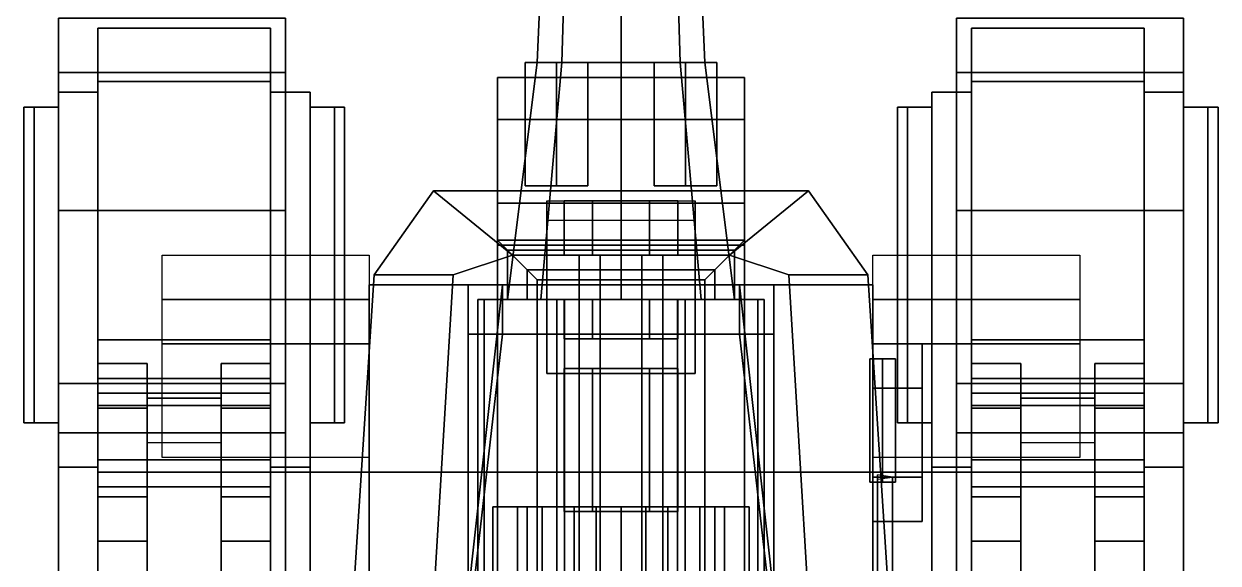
# Model space of a CAD drawing. Extents: x -1.21 to 1.21, y -5.49 to 3.46.
# Drawn here: x -1.21 to 1.21, y 0.386 to 1.479 of the extents above; entities that cross this region are included whole.
import ezdxf

# ---------------------------------------------------------------- set-up
doc = ezdxf.new("R2010")
doc.units = 0
doc.layers.get('0').update_dxf_attribs({"linetype": 'CONTINUOUS'})
for name, color, linetype in [('BARREL', 1, 'CONTINUOUS'), ('SLEEVE', 5, 'CONTINUOUS'), ('TRACKS', 5, 'CONTINUOUS'), ('WHEELS', 2, 'CONTINUOUS')]:
    doc.layers.add(name, color=color, linetype=linetype)

msp = doc.modelspace()

# ---------------------------------------------------------------- linework, layer by layer
for points in [[(0.25, 1.285, 1.4772), (0.25, 1.37, 1.33), (-0.25, 1.37, 1.33), (-0.25, 1.285, 1.4772)], [(0.25, 1.37, 1.33), (0.25, 1.285, 1.1828), (-0.25, 1.285, 1.1828), (-0.25, 1.37, 1.33)], [(-0.25, 1.115, 1.4772), (-0.25, 1.285, 1.4772), (-0.25, 1.37, 1.33), (-0.25, 1.03, 1.33)], [(-0.25, 1.03, 1.33), (-0.25, 1.37, 1.33), (-0.25, 1.285, 1.1828), (-0.25, 1.115, 1.1828)], [(0.25, 1.03, 1.33), (0.25, 1.37, 1.33), (0.25, 1.285, 1.4772), (0.25, 1.115, 1.4772)], [(0.25, 1.115, 1.1828), (0.25, 1.285, 1.1828), (0.25, 1.37, 1.33), (0.25, 1.03, 1.33)], [(-1.14, 1.34, 0.61), (-1.14, 0.58, 0.73), (-1.06, 0.58, 0.73), (-1.06, 1.34, 0.61)], [(-1.14, 1.34, 0.42), (-1.14, 0.58, 0.3), (-1.14, 0.58, 0.73), (-1.14, 1.34, 0.61)], [(-1.06, 1.34, 0.42), (-1.06, 0.58, 0.3), (-1.14, 0.58, 0.3), (-1.14, 1.34, 0.42)], [(-1.06, 1.34, 0.61), (-1.06, 1.34, 0.42), (-1.14, 1.34, 0.42), (-1.14, 1.34, 0.61)], [(-1.06, 0.58, 0.73), (-1.06, 0.58, 0.3), (-1.06, 1.34, 0.42), (-1.06, 1.34, 0.61)], [(-0.71, 1.34, 0.61), (-0.71, 0.58, 0.73), (-0.63, 0.58, 0.73), (-0.63, 1.34, 0.61)], [(-0.63, 1.34, 0.42), (-0.63, 0.58, 0.3), (-0.71, 0.58, 0.3), (-0.71, 1.34, 0.42)], [(-0.63, 1.34, 0.61), (-0.63, 1.34, 0.42), (-0.71, 1.34, 0.42), (-0.71, 1.34, 0.61)], [(-0.71, 1.34, 0.42), (-0.71, 0.58, 0.3), (-0.71, 0.58, 0.73), (-0.71, 1.34, 0.61)], [(-0.63, 0.58, 0.73), (-0.63, 0.58, 0.3), (-0.63, 1.34, 0.42), (-0.63, 1.34, 0.61)], [(0.63, 1.34, 0.61), (0.63, 0.58, 0.73), (0.71, 0.58, 0.73), (0.71, 1.34, 0.61)], [(0.63, 1.34, 0.42), (0.63, 0.58, 0.3), (0.63, 0.58, 0.73), (0.63, 1.34, 0.61)], [(0.71, 1.34, 0.42), (0.71, 0.58, 0.3), (0.63, 0.58, 0.3), (0.63, 1.34, 0.42)], [(0.71, 1.34, 0.61), (0.71, 1.34, 0.42), (0.63, 1.34, 0.42), (0.63, 1.34, 0.61)], [(0.71, 0.58, 0.73), (0.71, 0.58, 0.3), (0.71, 1.34, 0.42), (0.71, 1.34, 0.61)], [(1.06, 1.34, 0.61), (1.06, 0.58, 0.73), (1.14, 0.58, 0.73), (1.14, 1.34, 0.61)], [(1.14, 1.34, 0.61), (1.14, 1.34, 0.42), (1.06, 1.34, 0.42), (1.06, 1.34, 0.61)], [(1.06, 1.34, 0.42), (1.06, 0.58, 0.3), (1.06, 0.58, 0.73), (1.06, 1.34, 0.61)], [(1.14, 1.34, 0.42), (1.14, 0.58, 0.3), (1.06, 0.58, 0.3), (1.06, 1.34, 0.42)], [(1.14, 0.58, 0.73), (1.14, 0.58, 0.3), (1.14, 1.34, 0.42), (1.14, 1.34, 0.61)], [(-1.21, 1.31, 0.52), (-1.1895, 1.31, 0.4705), (-1.1895, 0.67, 0.4705), (-1.21, 0.67, 0.52)], [(-1.1895, 1.31, 0.5695), (-1.21, 1.31, 0.52), (-1.21, 0.67, 0.52), (-1.1895, 0.67, 0.5695)], [(-1.21, 1.31, 0.52), (-1.1895, 1.31, 0.5695), (-1.1895, 1.31, 0.4705), (-1.21, 1.31, 0.52)], [(-1.1895, 1.31, 0.4705), (-1.14, 1.31, 0.45), (-1.14, 0.67, 0.45), (-1.1895, 0.67, 0.4705)], [(-1.14, 1.31, 0.59), (-1.1895, 1.31, 0.5695), (-1.1895, 0.67, 0.5695), (-1.14, 0.67, 0.59)], [(-1.1895, 1.31, 0.5695), (-1.14, 1.31, 0.59), (-1.14, 1.31, 0.45), (-1.1895, 1.31, 0.4705)], [(-0.5805, 1.31, 0.5695), (-0.63, 1.31, 0.59), (-0.63, 0.67, 0.59), (-0.5805, 0.67, 0.5695)], [(-0.63, 1.31, 0.45), (-0.5805, 1.31, 0.4705), (-0.5805, 0.67, 0.4705), (-0.63, 0.67, 0.45)], [(-0.5805, 1.31, 0.4705), (-0.63, 1.31, 0.45), (-0.63, 1.31, 0.59), (-0.5805, 1.31, 0.5695)], [(-0.56, 1.31, 0.52), (-0.5805, 1.31, 0.5695), (-0.5805, 0.67, 0.5695), (-0.56, 0.67, 0.52)], [(-0.5805, 1.31, 0.4705), (-0.56, 1.31, 0.52), (-0.56, 0.67, 0.52), (-0.5805, 0.67, 0.4705)], [(-0.56, 1.31, 0.52), (-0.5805, 1.31, 0.4705), (-0.5805, 1.31, 0.5695), (-0.56, 1.31, 0.52)], [(0.56, 1.31, 0.52), (0.5805, 1.31, 0.4705), (0.5805, 0.67, 0.4705), (0.56, 0.67, 0.52)], [(0.5805, 1.31, 0.5695), (0.56, 1.31, 0.52), (0.56, 0.67, 0.52), (0.5805, 0.67, 0.5695)], [(0.56, 1.31, 0.52), (0.5805, 1.31, 0.5695), (0.5805, 1.31, 0.4705), (0.56, 1.31, 0.52)], [(0.5805, 1.31, 0.4705), (0.63, 1.31, 0.45), (0.63, 0.67, 0.45), (0.5805, 0.67, 0.4705)], [(0.63, 1.31, 0.59), (0.5805, 1.31, 0.5695), (0.5805, 0.67, 0.5695), (0.63, 0.67, 0.59)], [(0.5805, 1.31, 0.5695), (0.63, 1.31, 0.59), (0.63, 1.31, 0.45), (0.5805, 1.31, 0.4705)], [(1.1895, 1.31, 0.5695), (1.14, 1.31, 0.59), (1.14, 0.67, 0.59), (1.1895, 0.67, 0.5695)], [(1.14, 1.31, 0.45), (1.1895, 1.31, 0.4705), (1.1895, 0.67, 0.4705), (1.14, 0.67, 0.45)], [(1.1895, 1.31, 0.4705), (1.14, 1.31, 0.45), (1.14, 1.31, 0.59), (1.1895, 1.31, 0.5695)], [(1.21, 1.31, 0.52), (1.1895, 1.31, 0.5695), (1.1895, 0.67, 0.5695), (1.21, 0.67, 0.52)], [(1.1895, 1.31, 0.4705), (1.21, 1.31, 0.52), (1.21, 0.67, 0.52), (1.1895, 0.67, 0.4705)], [(1.21, 1.31, 0.52), (1.1895, 1.31, 0.4705), (1.1895, 1.31, 0.5695), (1.21, 1.31, 0.52)], [(0.25, 1.115, 1.4772), (0.25, 1.285, 1.4772), (-0.25, 1.285, 1.4772), (-0.25, 1.115, 1.4772)], [(0.25, 1.285, 1.1828), (0.25, 1.115, 1.1828), (-0.25, 1.115, 1.1828), (-0.25, 1.285, 1.1828)], [(-0.38, 1.14, 0.56), (-0.22, 1.01, 0.56), (-0.34, 0.97, 0.56), (-0.5, 0.97, 0.56)], [(-0.5, 0.97, 0.97), (-0.34, 0.97, 0.97), (-0.22, 1.01, 0.97), (-0.38, 1.14, 0.97)], [(-0.38, 1.14, 0.97), (-0.38, 1.14, 0.56), (-0.5, 0.97, 0.56), (-0.5, 0.97, 0.97)], [(0.38, 1.14, 0.56), (0.22, 1.01, 0.56), (-0.22, 1.01, 0.56), (-0.38, 1.14, 0.56)], [(-0.38, 1.14, 0.97), (-0.22, 1.01, 0.97), (0.22, 1.01, 0.97), (0.38, 1.14, 0.97)], [(0.38, 1.14, 0.97), (0.38, 1.14, 0.56), (-0.38, 1.14, 0.56), (-0.38, 1.14, 0.97)], [(0.38, 1.14, 0.56), (0.5, 0.97, 0.56), (0.34, 0.97, 0.56), (0.22, 1.01, 0.56)], [(0.22, 1.01, 0.97), (0.34, 0.97, 0.97), (0.5, 0.97, 0.97), (0.38, 1.14, 0.97)], [(0.5, 0.97, 0.97), (0.5, 0.97, 0.56), (0.38, 1.14, 0.56), (0.38, 1.14, 0.97)], [(0.25, 1.03, 1.33), (0.25, 1.115, 1.4772), (-0.25, 1.115, 1.4772), (-0.25, 1.03, 1.33)], [(0.25, 1.115, 1.1828), (0.25, 1.03, 1.33), (-0.25, 1.03, 1.33), (-0.25, 1.115, 1.1828)], [(-0.15, 1.12, 1.18), (-0.15, 0.95, 1.05), (-0.15, 0.77, 1.39), (-0.15, 1.08, 1.42)], [(0.15, 1.12, 1.18), (0.15, 0.95, 1.05), (-0.15, 0.95, 1.05), (-0.15, 1.12, 1.18)], [(0.15, 0.77, 1.39), (0.15, 0.95, 1.05), (0.15, 1.12, 1.18), (0.15, 1.08, 1.42)], [(-0.15, 1.08, 1.42), (-0.15, 0.77, 1.39), (0.15, 0.77, 1.39), (0.15, 1.08, 1.42)], [(-0.51, 1.01, 2.13), (-0.51, 0.92, 2.01), (-0.93, 0.92, 2.01), (-0.93, 1.01, 2.13)], [(-0.51, 1.01, 2.13), (-0.51, 0.92, 2.01), (-0.93, 0.92, 2.01), (-0.93, 1.01, 2.13)], [(-0.34, 0.97, 0.97), (-0.34, 0.97, 0.56), (-0.22, 1.01, 0.56), (-0.22, 1.01, 0.97)], [(-0.22, 1.01, 0.97), (-0.22, 1.01, 0.56), (0.22, 1.01, 0.56), (0.22, 1.01, 0.97)], [(0.22, 1.01, 0.56), (0.34, 0.97, 0.56), (0.34, 0.97, 0.97), (0.22, 1.01, 0.97)], [(0.93, 1.01, 2.14), (0.93, 0.92, 2.02), (0.51, 0.92, 2.02), (0.51, 1.01, 2.14)], [(0.93, 1.01, 2.14), (0.93, 0.92, 2.02), (0.51, 0.92, 2.02), (0.51, 1.01, 2.14)], [(-0.34, 0.97, 0.56), (-0.46, -1.03, 0.56), (-0.63, -1.03, 0.56), (-0.5, 0.97, 0.56)], [(-0.5, 0.97, 0.56), (-0.63, -1.03, 0.56), (-0.63, -1.03, 0.97), (-0.5, 0.97, 0.97)], [(-0.5, 0.97, 0.97), (-0.63, -1.03, 0.97), (-0.46, -1.03, 0.97), (-0.34, 0.97, 0.97)], [(-0.46, -1.03, 0.97), (-0.46, -1.03, 0.56), (-0.34, 0.97, 0.56), (-0.34, 0.97, 0.97)], [(0.5, 0.97, 0.56), (0.63, -1.03, 0.56), (0.46, -1.03, 0.56), (0.34, 0.97, 0.56)], [(0.34, 0.97, 0.97), (0.46, -1.03, 0.97), (0.63, -1.03, 0.97), (0.5, 0.97, 0.97)], [(0.34, 0.97, 0.56), (0.46, -1.03, 0.56), (0.46, -1.03, 0.97), (0.34, 0.97, 0.97)], [(0.63, -1.03, 0.97), (0.63, -1.03, 0.56), (0.5, 0.97, 0.56), (0.5, 0.97, 0.97)], [(-0.51, 0.95, 1.34), (-0.51, -0.18, 2.01), (-0.31, -0.18, 2.01), (-0.31, 0.95, 1.34)], [(-0.31, 0.95, 1.34), (-0.31, 0.95, 1.34), (-0.51, 0.95, 1.34)], [(-0.51, 0.95, 1.34), (-0.51, -0.58, 1.44), (-0.51, -0.18, 2.01), (-0.51, 0.95, 1.34)], [(-0.31, 0.95, 1.34), (-0.31, 0.95, 1.05), (-0.51, 0.95, 1.05), (-0.51, 0.95, 1.34)], [(-0.51, 0.95, 1.05), (-0.51, -0.58, 1.05), (-0.51, -0.58, 1.44), (-0.51, 0.95, 1.34)], [(-0.31, 0.95, 0.97), (-0.31, -1.03, 0.97), (-0.51, -1.03, 0.97), (-0.51, 0.95, 0.97)], [(-0.31, 0.95, 1.05), (-0.31, 0.95, 0.97), (-0.51, 0.95, 0.97), (-0.51, 0.95, 1.05)], [(-0.51, 0.95, 1.05), (-0.51, -0.87, 1.05), (-0.31, -0.87, 1.05), (-0.31, 0.95, 1.05)], [(-0.51, 0.95, 0.97), (-0.51, -1.03, 0.97), (-0.51, -0.87, 1.05), (-0.51, 0.95, 1.05)], [(-0.31, -0.18, 2.01), (-0.31, -0.58, 1.44), (-0.31, 0.95, 1.34)], [(-0.31, -0.58, 1.44), (-0.31, -0.58, 1.05), (-0.31, 0.95, 1.05), (-0.31, 0.95, 1.34)], [(-0.31, -0.87, 1.05), (-0.31, -1.03, 0.97), (-0.31, 0.95, 0.97), (-0.31, 0.95, 1.05)], [(0.31, 0.95, 1.34), (0.31, 0.95, 0.97), (-0.31, 0.95, 0.97), (-0.31, 0.95, 1.34)], [(0.31, 0.95, 0.97), (0.31, 0.85, 0.97), (-0.31, 0.85, 0.97), (-0.31, 0.95, 0.97)], [(-0.24, 0.95, 1.34), (-0.24, 0.95, 1.34), (-0.31, 0.95, 1.34), (-0.31, 0.32, 1.71)], [(-0.31, 0.32, 1.71), (-0.31, 0.24, 1.71), (-0.24, 0.85, 1.34), (-0.24, 0.95, 1.34)], [(-0.24, 0.95, 1.34), (-0.24, 0.85, 1.34), (0.24, 0.85, 1.34), (0.24, 0.95, 1.34)], [(-0.15, 0.77, 1.39), (-0.15, 0.95, 1.05), (0.15, 0.95, 1.05), (0.15, 0.77, 1.39)], [(0.31, 0.32, 1.71), (0.31, 0.95, 1.34), (0.24, 0.95, 1.34)], [(0.24, 0.95, 1.34), (0.24, 0.85, 1.34), (0.24, 0.85, 1.34), (0.24, 0.95, 1.34)], [(0.24, 0.95, 1.34), (0.24, 0.85, 1.34), (0.31, 0.24, 1.71), (0.31, 0.32, 1.71)], [(0.31, 0.95, 1.34), (0.31, -0.18, 2.01), (0.51, -0.18, 2.01), (0.51, 0.95, 1.34)], [(0.51, 0.95, 0.97), (0.51, -1.03, 0.97), (0.31, -1.03, 0.97), (0.31, 0.95, 0.97)], [(0.51, 0.95, 1.34), (0.51, 0.95, 1.05), (0.31, 0.95, 1.05), (0.31, 0.95, 1.34)], [(0.31, 0.95, 1.05), (0.31, -0.58, 1.05), (0.31, -0.58, 1.44), (0.31, 0.95, 1.34)], [(0.51, 0.95, 1.34), (0.51, 0.95, 1.34), (0.31, 0.95, 1.34)], [(0.31, 0.95, 1.34), (0.31, -0.58, 1.44), (0.31, -0.18, 2.01), (0.31, 0.95, 1.34)], [(0.51, 0.95, 1.05), (0.51, 0.95, 0.97), (0.31, 0.95, 0.97), (0.31, 0.95, 1.05)], [(0.31, 0.95, 0.97), (0.31, -1.03, 0.97), (0.31, -0.87, 1.05), (0.31, 0.95, 1.05)], [(0.51, -0.58, 1.44), (0.51, -0.58, 1.05), (0.51, 0.95, 1.05), (0.51, 0.95, 1.34)], [(0.51, -0.18, 2.01), (0.51, -0.58, 1.44), (0.51, 0.95, 1.34)], [(0.51, -0.87, 1.05), (0.51, -1.03, 0.97), (0.51, 0.95, 0.97), (0.51, 0.95, 1.05)], [(-0.51, 0.92, 2.01), (-0.51, 0.92, 1.59), (-0.93, 0.92, 1.59), (-0.93, 0.92, 2.01)], [(-0.51, 0.92, 2.01), (-0.51, 0.92, 1.59), (-0.93, 0.92, 1.59), (-0.93, 0.92, 2.01)], [(-0.51, 0.92, 1.59), (-0.51, 0.83, 1.5), (-0.93, 0.83, 1.5), (-0.93, 0.92, 1.59)], [(-0.51, 0.92, 1.59), (-0.51, 0.83, 1.5), (-0.93, 0.83, 1.5), (-0.93, 0.92, 1.59)], [(0.93, 0.92, 2.02), (0.93, 0.92, 1.6), (0.51, 0.92, 1.6), (0.51, 0.92, 2.02)], [(0.93, 0.92, 2.02), (0.93, 0.92, 1.6), (0.51, 0.92, 1.6), (0.51, 0.92, 2.02)], [(0.93, 0.92, 1.6), (0.93, 0.83, 1.51), (0.51, 0.83, 1.51), (0.51, 0.92, 1.6)], [(0.93, 0.92, 1.6), (0.93, 0.83, 1.51), (0.51, 0.83, 1.51), (0.51, 0.92, 1.6)], [(-0.31, 0.85, 1.34), (-0.31, 0.85, 0.97), (0.31, 0.85, 0.97), (0.31, 0.85, 1.34)], [(-0.31, 0.24, 1.71), (-0.31, 0.85, 1.34), (-0.24, 0.85, 1.34)], [(0.24, 0.85, 1.34), (0.24, 0.85, 1.34), (0.31, 0.85, 1.34), (0.31, 0.24, 1.71)], [(-0.51, 0.83, 1.5), (-0.51, 0.6, 1.5), (-0.93, 0.6, 1.5), (-0.93, 0.83, 1.5)], [(-0.51, 0.83, 1.5), (-0.51, 0.6, 1.5), (-0.93, 0.6, 1.5), (-0.93, 0.83, 1.5)], [(0.61, 0.74, 1.4359), (0.61, 0.83, 1.28), (0.51, 0.83, 1.28), (0.51, 0.74, 1.4359)], [(0.61, 0.83, 1.28), (0.61, 0.74, 1.1241), (0.51, 0.74, 1.1241), (0.51, 0.83, 1.28)], [(0.93, 0.83, 1.51), (0.93, 0.6, 1.51), (0.51, 0.6, 1.51), (0.51, 0.83, 1.51)], [(0.93, 0.83, 1.51), (0.93, 0.6, 1.51), (0.51, 0.6, 1.51), (0.51, 0.83, 1.51)], [(0.61, 0.47, 1.28), (0.61, 0.83, 1.28), (0.61, 0.74, 1.4359), (0.61, 0.56, 1.4359)], [(0.61, 0.56, 1.1241), (0.61, 0.74, 1.1241), (0.61, 0.83, 1.28), (0.61, 0.47, 1.28)], [(0.53, 0.8, 1.51), (0.504, 0.8, 1.495), (0.504, 0.55, 1.495), (0.53, 0.55, 1.51)], [(0.504, 0.8, 1.495), (0.504, 0.8, 1.465), (0.504, 0.55, 1.465), (0.504, 0.55, 1.495)], [(0.504, 0.8, 1.465), (0.53, 0.8, 1.45), (0.53, 0.55, 1.45), (0.504, 0.55, 1.465)], [(0.504, 0.8, 1.495), (0.556, 0.8, 1.465), (0.53, 0.8, 1.45), (0.504, 0.8, 1.465)], [(0.53, 0.8, 1.51), (0.556, 0.8, 1.495), (0.556, 0.8, 1.465), (0.504, 0.8, 1.495)], [(0.556, 0.8, 1.495), (0.53, 0.8, 1.51), (0.53, 0.55, 1.51), (0.556, 0.55, 1.495)], [(0.53, 0.8, 1.45), (0.556, 0.8, 1.465), (0.556, 0.55, 1.465), (0.53, 0.55, 1.45)], [(0.556, 0.8, 1.465), (0.556, 0.8, 1.495), (0.556, 0.55, 1.495), (0.556, 0.55, 1.465)], [(0.61, 0.56, 1.4359), (0.61, 0.74, 1.4359), (0.51, 0.74, 1.4359), (0.51, 0.56, 1.4359)], [(0.61, 0.74, 1.1241), (0.61, 0.56, 1.1241), (0.51, 0.56, 1.1241), (0.51, 0.74, 1.1241)], [(-0.81, 0.72, 0.15), (-0.81, 0.09, 0.15), (-0.96, 0.09, 0.15), (-0.96, 0.72, 0.15)], [(-0.81, 0.63, 0.32), (-0.81, 0.72, 0.15), (-0.96, 0.72, 0.15), (-0.96, 0.63, 0.32)], [(-0.96, 0.72, 0.15), (-0.96, 0.09, 0.15), (-0.96, 0.09, 0.32), (-0.96, 0.63, 0.32)], [(-0.81, 0.09, 0.32), (-0.81, 0.09, 0.15), (-0.81, 0.72, 0.15), (-0.81, 0.63, 0.32)], [(0.96, 0.63, 0.32), (0.96, 0.72, 0.15), (0.81, 0.72, 0.15), (0.81, 0.63, 0.32)], [(0.81, 0.72, 0.15), (0.81, 0.09, 0.15), (0.81, 0.09, 0.32), (0.81, 0.63, 0.32)], [(0.96, 0.72, 0.15), (0.96, 0.09, 0.15), (0.81, 0.09, 0.15), (0.81, 0.72, 0.15)], [(0.96, 0.09, 0.32), (0.96, 0.09, 0.15), (0.96, 0.72, 0.15), (0.96, 0.63, 0.32)], [(-1.21, 0.67, 0.52), (-1.1895, 0.67, 0.4705), (-1.1895, 0.67, 0.5695), (-1.21, 0.67, 0.52)], [(-1.1895, 0.67, 0.4705), (-1.14, 0.67, 0.45), (-1.14, 0.67, 0.59), (-1.1895, 0.67, 0.5695)], [(-0.5805, 0.67, 0.5695), (-0.63, 0.67, 0.59), (-0.63, 0.67, 0.45), (-0.5805, 0.67, 0.4705)], [(-0.56, 0.67, 0.52), (-0.5805, 0.67, 0.5695), (-0.5805, 0.67, 0.4705), (-0.56, 0.67, 0.52)], [(0.56, 0.67, 0.52), (0.5805, 0.67, 0.4705), (0.5805, 0.67, 0.5695), (0.56, 0.67, 0.52)], [(0.5805, 0.67, 0.4705), (0.63, 0.67, 0.45), (0.63, 0.67, 0.59), (0.5805, 0.67, 0.5695)], [(1.1895, 0.67, 0.5695), (1.14, 0.67, 0.59), (1.14, 0.67, 0.45), (1.1895, 0.67, 0.4705)], [(1.21, 0.67, 0.52), (1.1895, 0.67, 0.5695), (1.1895, 0.67, 0.4705), (1.21, 0.67, 0.52)], [(-1.14, 0.58, 0.3), (-1.14, -0.62, 0.3), (-1.14, -0.62, 0.73), (-1.14, 0.58, 0.73)], [(-1.06, 0.58, 0.3), (-1.06, -0.62, 0.3), (-1.14, -0.62, 0.3), (-1.14, 0.58, 0.3)], [(-1.14, 0.58, 0.73), (-1.14, -0.62, 0.73), (-1.06, -0.62, 0.73), (-1.06, 0.58, 0.73)], [(-1.06, -0.62, 0.73), (-1.06, -0.62, 0.3), (-1.06, 0.58, 0.3), (-1.06, 0.58, 0.73)], [(-1.06, 0.57, 0.71), (-1.06, -0.67, 0.71), (1.06, -0.67, 0.71), (1.06, 0.57, 0.71)], [(1.06, 0.57, 0.71), (1.06, 0.57, 0.32), (-1.06, 0.57, 0.32), (-1.06, 0.57, 0.71)], [(1.06, 0.57, 0.32), (1.06, -0.67, 0.32), (-1.06, -0.67, 0.32), (-1.06, 0.57, 0.32)], [(-0.63, 0.58, 0.3), (-0.63, -0.62, 0.3), (-0.71, -0.62, 0.3), (-0.71, 0.58, 0.3)], [(-0.71, 0.58, 0.73), (-0.71, -0.62, 0.73), (-0.63, -0.62, 0.73), (-0.63, 0.58, 0.73)], [(-0.71, 0.58, 0.3), (-0.71, -0.62, 0.3), (-0.71, -0.62, 0.73), (-0.71, 0.58, 0.73)], [(-0.63, -0.62, 0.73), (-0.63, -0.62, 0.3), (-0.63, 0.58, 0.3), (-0.63, 0.58, 0.73)], [(0.61, 0.47, 1.28), (0.61, 0.56, 1.4359), (0.51, 0.56, 1.4359), (0.51, 0.47, 1.28)], [(0.61, 0.56, 1.1241), (0.61, 0.47, 1.28), (0.51, 0.47, 1.28), (0.51, 0.56, 1.1241)], [(0.55, 0.56, 1.48), (0.52, 0.5645, 1.4967), (0.52, -0.6139, 1.8125), (0.55, -0.6184, 1.7958)], [(0.52, 0.5645, 1.4967), (0.52, 0.5555, 1.4633), (0.52, -0.6229, 1.779), (0.52, -0.6139, 1.8125)], [(0.52, 0.5555, 1.4633), (0.55, 0.56, 1.48), (0.55, -0.6184, 1.7958), (0.52, -0.6229, 1.779)], [(0.63, 0.58, 0.3), (0.63, -0.62, 0.3), (0.63, -0.62, 0.73), (0.63, 0.58, 0.73)], [(0.71, 0.58, 0.3), (0.71, -0.62, 0.3), (0.63, -0.62, 0.3), (0.63, 0.58, 0.3)], [(0.63, 0.58, 0.73), (0.63, -0.62, 0.73), (0.71, -0.62, 0.73), (0.71, 0.58, 0.73)], [(0.71, -0.62, 0.73), (0.71, -0.62, 0.3), (0.71, 0.58, 0.3), (0.71, 0.58, 0.73)], [(1.06, 0.58, 0.3), (1.06, -0.62, 0.3), (1.06, -0.62, 0.73), (1.06, 0.58, 0.73)], [(1.14, 0.58, 0.3), (1.14, -0.62, 0.3), (1.06, -0.62, 0.3), (1.06, 0.58, 0.3)], [(1.06, 0.58, 0.73), (1.06, -0.62, 0.73), (1.14, -0.62, 0.73), (1.14, 0.58, 0.73)], [(1.14, -0.62, 0.73), (1.14, -0.62, 0.3), (1.14, 0.58, 0.3), (1.14, 0.58, 0.73)], [(0.556, 0.55, 1.495), (0.53, 0.55, 1.51), (0.504, 0.55, 1.495), (0.556, 0.55, 1.465)], [(0.556, 0.55, 1.465), (0.504, 0.55, 1.495), (0.504, 0.55, 1.465), (0.53, 0.55, 1.45)]]:
    msp.add_3dface(points)
at = {"layer": 'BARREL'}
for points in [[(-0.1202, 1.4, 1.7498), (-0.17, 1.4, 1.87), (-0.155, 1.74, 1.87), (-0.1096, 1.74, 1.7604)], [(-0.17, 1.4, 1.87), (-0.1202, 1.4, 1.9902), (-0.1096, 1.74, 1.9796), (-0.155, 1.74, 1.87)], [(0, 1.4, 1.7), (-0.1202, 1.4, 1.7498), (-0.1096, 1.74, 1.7604), (0, 1.74, 1.715)], [(-0.1202, 1.4, 1.9902), (0, 1.4, 2.04), (0, 1.74, 2.025), (-0.1096, 1.74, 1.9796)], [(0.1202, 1.4, 1.7498), (0, 1.4, 1.7), (0, 1.74, 1.715), (0.1096, 1.74, 1.7604)], [(0, 1.4, 2.04), (0.1202, 1.4, 1.9902), (0.1096, 1.74, 1.9796), (0, 1.74, 2.025)], [(0.17, 1.4, 1.87), (0.1202, 1.4, 1.7498), (0.1096, 1.74, 1.7604), (0.155, 1.74, 1.87)], [(0.1202, 1.4, 1.9902), (0.17, 1.4, 1.87), (0.155, 1.74, 1.87), (0.1096, 1.74, 1.9796)], [(-0.1202, 1.4, 1.9902), (-0.17, 1.4, 1.87), (-0.23, 0.92, 1.87), (-0.1626, 0.92, 2.0326)], [(-0.17, 1.4, 1.87), (-0.1202, 1.4, 1.7498), (-0.1626, 0.92, 1.7074), (-0.23, 0.92, 1.87)], [(-0.1945, 1.4, 2.0008), (-0.1945, 1.15, 2.0008), (-0.1308, 1.15, 2.0645), (-0.1308, 1.4, 2.0645)], [(-0.1308, 1.4, 2.0645), (-0.0672, 1.4, 2.0008), (-0.1308, 1.4, 1.9372), (-0.1945, 1.4, 2.0008)], [(-0.1308, 1.4, 1.9372), (-0.1308, 1.15, 1.9372), (-0.1945, 1.15, 2.0008), (-0.1945, 1.4, 2.0008)], [(-0.0672, 1.4, 1.7392), (-0.1308, 1.4, 1.6755), (-0.1945, 1.4, 1.7392), (-0.1308, 1.4, 1.8028)], [(-0.1945, 1.4, 1.7392), (-0.1945, 1.15, 1.7392), (-0.1308, 1.15, 1.8028), (-0.1308, 1.4, 1.8028)], [(-0.1308, 1.4, 1.6755), (-0.1308, 1.15, 1.6755), (-0.1945, 1.15, 1.7392), (-0.1945, 1.4, 1.7392)], [(0, 1.4, 2.04), (-0.1202, 1.4, 1.9902), (-0.1626, 0.92, 2.0326), (0, 0.92, 2.1)], [(-0.1202, 1.4, 1.7498), (0, 1.4, 1.7), (0, 0.92, 1.64), (-0.1626, 0.92, 1.7074)], [(-0.1308, 1.15, 2.0645), (-0.0672, 1.15, 2.0008), (-0.0672, 1.4, 2.0008), (-0.1308, 1.4, 2.0645)], [(-0.0672, 1.15, 1.7392), (-0.1308, 1.15, 1.6755), (-0.1308, 1.4, 1.6755), (-0.0672, 1.4, 1.7392)], [(0.1202, 1.4, 1.9902), (0, 1.4, 2.04), (0, 0.92, 2.1), (0.1626, 0.92, 2.0326)], [(0, 1.4, 1.7), (0.1202, 1.4, 1.7498), (0.1626, 0.92, 1.7074), (0, 0.92, 1.64)], [(0.1308, 1.4, 1.8028), (0.1945, 1.4, 1.7392), (0.1308, 1.4, 1.6755), (0.0672, 1.4, 1.7392)], [(0.1308, 1.4, 1.6755), (0.1308, 1.15, 1.6755), (0.0672, 1.15, 1.7392), (0.0672, 1.4, 1.7392)], [(0.1945, 1.4, 2.0008), (0.1308, 1.4, 1.9372), (0.0672, 1.4, 2.0008), (0.1308, 1.4, 2.0645)], [(0.0672, 1.4, 2.0008), (0.0672, 1.15, 2.0008), (0.1308, 1.15, 2.0645), (0.1308, 1.4, 2.0645)], [(0.17, 1.4, 1.87), (0.1202, 1.4, 1.9902), (0.1626, 0.92, 2.0326), (0.23, 0.92, 1.87)], [(0.1202, 1.4, 1.7498), (0.17, 1.4, 1.87), (0.23, 0.92, 1.87), (0.1626, 0.92, 1.7074)], [(0.1308, 1.15, 1.8028), (0.1945, 1.15, 1.7392), (0.1945, 1.4, 1.7392), (0.1308, 1.4, 1.8028)], [(0.1945, 1.4, 1.7392), (0.1945, 1.15, 1.7392), (0.1308, 1.15, 1.6755), (0.1308, 1.4, 1.6755)], [(0.1308, 1.4, 2.0645), (0.1308, 1.15, 2.0645), (0.1945, 1.15, 2.0008), (0.1945, 1.4, 2.0008)], [(0.1945, 1.15, 2.0008), (0.1308, 1.15, 1.9372), (0.1308, 1.4, 1.9372), (0.1945, 1.4, 2.0008)], [(-0.1945, 1.15, 2.0008), (-0.1308, 1.15, 1.9372), (-0.0672, 1.15, 2.0008), (-0.1308, 1.15, 2.0645)], [(-0.1308, 1.15, 1.8028), (-0.1945, 1.15, 1.7392), (-0.1308, 1.15, 1.6755), (-0.0672, 1.15, 1.7392)], [(0.0672, 1.15, 1.7392), (0.1308, 1.15, 1.6755), (0.1945, 1.15, 1.7392), (0.1308, 1.15, 1.8028)], [(0.1308, 1.15, 2.0645), (0.0672, 1.15, 2.0008), (0.1308, 1.15, 1.9372), (0.1945, 1.15, 2.0008)], [(-0.21, 0.5, 1.57), (-0.26, 0.5, 1.52), (-0.26, -1.04, 1.52), (-0.21, -1.04, 1.57)], [(-0.26, 0.5, 1.52), (-0.21, 0.5, 1.47), (-0.21, -1.04, 1.47), (-0.26, -1.04, 1.52)], [(-0.16, 0.5, 1.52), (-0.21, 0.5, 1.57), (-0.21, -1.04, 1.57), (-0.16, -1.04, 1.52)], [(-0.21, 0.5, 1.47), (-0.16, 0.5, 1.52), (-0.16, -1.04, 1.52), (-0.21, -1.04, 1.47)], [(-0.095, 0.5, 2.0345), (-0.19, 0.5, 1.87), (-0.19, -1.04, 1.87), (-0.095, -1.04, 2.0345)], [(-0.19, 0.5, 1.87), (-0.095, 0.5, 1.7055), (-0.095, -1.04, 1.7055), (-0.19, -1.04, 1.87)], [(0.095, 0.5, 2.0345), (-0.095, 0.5, 2.0345), (-0.095, -1.04, 2.0345), (0.095, -1.04, 2.0345)], [(-0.095, 0.5, 1.7055), (0.095, 0.5, 1.7055), (0.095, -1.04, 1.7055), (-0.095, -1.04, 1.7055)], [(0, 0.5, 2.29), (-0.05, 0.5, 2.24), (-0.05, -1.04, 2.24), (0, -1.04, 2.29)], [(-0.05, 0.5, 2.24), (0, 0.5, 2.19), (0, -1.04, 2.19), (-0.05, -1.04, 2.24)], [(0.05, 0.5, 2.24), (0, 0.5, 2.29), (0, -1.04, 2.29), (0.05, -1.04, 2.24)], [(0, 0.5, 2.19), (0.05, 0.5, 2.24), (0.05, -1.04, 2.24), (0, -1.04, 2.19)], [(0.19, 0.5, 1.87), (0.095, 0.5, 2.0345), (0.095, -1.04, 2.0345), (0.19, -1.04, 1.87)], [(0.095, 0.5, 1.7055), (0.19, 0.5, 1.87), (0.19, -1.04, 1.87), (0.095, -1.04, 1.7055)], [(0.21, 0.5, 1.57), (0.16, 0.5, 1.52), (0.16, -1.04, 1.52), (0.21, -1.04, 1.57)], [(0.16, 0.5, 1.52), (0.21, 0.5, 1.47), (0.21, -1.04, 1.47), (0.16, -1.04, 1.52)], [(0.26, 0.5, 1.52), (0.21, 0.5, 1.57), (0.21, -1.04, 1.57), (0.26, -1.04, 1.52)], [(0.21, 0.5, 1.47), (0.26, 0.5, 1.52), (0.26, -1.04, 1.52), (0.21, -1.04, 1.47)]]:
    msp.add_3dface(points, dxfattribs=at)
at = {"layer": 'SLEEVE'}
for points in [[(-0.0575, 1.12, 2.3396), (-0.115, 1.12, 2.24), (-0.115, 1.01, 2.24), (-0.0575, 1.01, 2.3396)], [(-0.115, 1.12, 2.24), (-0.0575, 1.12, 2.1404), (-0.0575, 1.01, 2.1404), (-0.115, 1.01, 2.24)], [(0.115, 1.12, 2.24), (-0.115, 1.12, 2.24), (-0.0575, 1.12, 2.3396), (0.0575, 1.12, 2.3396)], [(0.0575, 1.12, 2.1404), (-0.0575, 1.12, 2.1404), (-0.115, 1.12, 2.24), (0.115, 1.12, 2.24)], [(0.0575, 1.12, 2.3396), (-0.0575, 1.12, 2.3396), (-0.0575, 1.01, 2.3396), (0.0575, 1.01, 2.3396)], [(-0.0575, 1.12, 2.1404), (0.0575, 1.12, 2.1404), (0.0575, 1.01, 2.1404), (-0.0575, 1.01, 2.1404)], [(0.115, 1.12, 2.24), (0.0575, 1.12, 2.3396), (0.0575, 1.01, 2.3396), (0.115, 1.01, 2.24)], [(0.0575, 1.12, 2.1404), (0.115, 1.12, 2.24), (0.115, 1.01, 2.24), (0.0575, 1.01, 2.1404)], [(-0.25, 1.04, 1.51), (-0.23, 1.02, 1.5446), (0.23, 1.02, 1.5446), (0.25, 1.04, 1.51)], [(-0.23, 1.02, 1.4754), (-0.25, 1.04, 1.51), (0.25, 1.04, 1.51), (0.23, 1.02, 1.4754)], [(-0.23, 1.02, 1.5446), (-0.25, 1.04, 1.51), (-0.25, 0.92, 1.51), (-0.23, 0.92, 1.5446)], [(-0.25, 1.04, 1.51), (-0.23, 1.02, 1.4754), (-0.23, 0.92, 1.4754), (-0.25, 0.92, 1.51)], [(-0.23, 1.02, 1.5446), (-0.19, 0.98, 1.5446), (0.19, 0.98, 1.5446), (0.23, 1.02, 1.5446)], [(-0.19, 0.98, 1.4754), (-0.23, 1.02, 1.4754), (0.23, 1.02, 1.4754), (0.19, 0.98, 1.4754)], [(-0.19, 0.98, 1.5446), (-0.23, 1.02, 1.5446), (-0.23, 0.92, 1.5446), (-0.19, 0.92, 1.5446)], [(-0.23, 1.02, 1.4754), (-0.19, 0.98, 1.4754), (-0.19, 0.92, 1.4754), (-0.23, 0.92, 1.4754)], [(0.23, 1.02, 1.5446), (0.19, 0.98, 1.5446), (0.19, 0.92, 1.5446), (0.23, 0.92, 1.5446)], [(0.19, 0.98, 1.4754), (0.23, 1.02, 1.4754), (0.23, 0.92, 1.4754), (0.19, 0.92, 1.4754)], [(0.25, 1.04, 1.51), (0.23, 1.02, 1.5446), (0.23, 0.92, 1.5446), (0.25, 0.92, 1.51)], [(0.23, 1.02, 1.4754), (0.25, 1.04, 1.51), (0.25, 0.92, 1.51), (0.23, 0.92, 1.4754)], [(0.0575, 1.01, 2.3396), (-0.0575, 1.01, 2.3396), (-0.115, 1.01, 2.24), (0.115, 1.01, 2.24)], [(0.115, 1.01, 2.24), (-0.115, 1.01, 2.24), (-0.0575, 1.01, 2.1404), (0.0575, 1.01, 2.1404)], [(-0.0425, 1.01, 2.3136), (-0.085, 1.01, 2.24), (-0.085, -1.04, 2.24), (-0.0425, -1.04, 2.3136)], [(-0.085, 1.01, 2.24), (-0.0425, 1.01, 2.1664), (-0.0425, -1.04, 2.1664), (-0.085, -1.04, 2.24)], [(0.0425, 1.01, 2.3136), (-0.0425, 1.01, 2.3136), (-0.0425, -1.04, 2.3136), (0.0425, -1.04, 2.3136)], [(-0.0425, 1.01, 2.1664), (0.0425, 1.01, 2.1664), (0.0425, -1.04, 2.1664), (-0.0425, -1.04, 2.1664)], [(0.085, 1.01, 2.24), (0.0425, 1.01, 2.3136), (0.0425, -1.04, 2.3136), (0.085, -1.04, 2.24)], [(0.0425, 1.01, 2.1664), (0.085, 1.01, 2.24), (0.085, -1.04, 2.24), (0.0425, -1.04, 2.1664)], [(-0.19, 0.98, 1.5446), (-0.17, 0.96, 1.51), (0.17, 0.96, 1.51), (0.19, 0.98, 1.5446)], [(-0.17, 0.96, 1.51), (-0.19, 0.98, 1.4754), (0.19, 0.98, 1.4754), (0.17, 0.96, 1.51)], [(-0.17, 0.96, 1.51), (-0.19, 0.98, 1.5446), (-0.19, 0.92, 1.5446), (-0.17, 0.92, 1.51)], [(-0.19, 0.98, 1.4754), (-0.17, 0.96, 1.51), (-0.17, 0.92, 1.51), (-0.19, 0.92, 1.4754)], [(0.19, 0.98, 1.5446), (0.17, 0.96, 1.51), (0.17, 0.92, 1.51), (0.19, 0.92, 1.5446)], [(0.17, 0.96, 1.51), (0.19, 0.98, 1.4754), (0.19, 0.92, 1.4754), (0.17, 0.92, 1.51)], [(-0.25, 0.92, 1.5893), (-0.29, 0.92, 1.52), (-0.29, -1.04, 1.52), (-0.25, -1.04, 1.5893)], [(-0.29, 0.92, 1.52), (-0.25, 0.92, 1.4507), (-0.25, -1.04, 1.4507), (-0.29, -1.04, 1.52)], [(-0.13, 0.92, 1.52), (-0.29, 0.92, 1.52), (-0.25, 0.92, 1.5893), (-0.17, 0.92, 1.5893)], [(-0.17, 0.92, 1.4507), (-0.25, 0.92, 1.4507), (-0.29, 0.92, 1.52), (-0.13, 0.92, 1.52)], [(-0.1148, 0.92, 2.1472), (-0.2772, 0.92, 1.9848), (-0.2772, -1.04, 1.9848), (-0.1148, -1.04, 2.1472)], [(-0.2772, 0.92, 1.9848), (-0.2772, 0.92, 1.7552), (-0.2772, -1.04, 1.7552), (-0.2772, -1.04, 1.9848)], [(-0.2772, 0.92, 1.7552), (-0.1148, 0.92, 1.5928), (-0.1148, -1.04, 1.5928), (-0.2772, -1.04, 1.7552)], [(0.2772, 0.92, 1.9848), (-0.2772, 0.92, 1.9848), (-0.1148, 0.92, 2.1472), (0.1148, 0.92, 2.1472)], [(0.2772, 0.92, 1.7552), (-0.2772, 0.92, 1.7552), (-0.2772, 0.92, 1.9848), (0.2772, 0.92, 1.9848)], [(0.1148, 0.92, 1.5928), (-0.1148, 0.92, 1.5928), (-0.2772, 0.92, 1.7552), (0.2772, 0.92, 1.7552)], [(-0.17, 0.92, 1.5893), (-0.25, 0.92, 1.5893), (-0.25, -1.04, 1.5893), (-0.17, -1.04, 1.5893)], [(-0.25, 0.92, 1.4507), (-0.17, 0.92, 1.4507), (-0.17, -1.04, 1.4507), (-0.25, -1.04, 1.4507)], [(-0.13, 0.92, 1.52), (-0.17, 0.92, 1.5893), (-0.17, -1.04, 1.5893), (-0.13, -1.04, 1.52)], [(-0.17, 0.92, 1.4507), (-0.13, 0.92, 1.52), (-0.13, -1.04, 1.52), (-0.17, -1.04, 1.4507)], [(-0.0575, 0.92, 2.3396), (-0.115, 0.92, 2.24), (-0.115, 0.84, 2.24), (-0.0575, 0.84, 2.3396)], [(-0.115, 0.92, 2.24), (-0.0575, 0.92, 2.1404), (-0.0575, 0.84, 2.1404), (-0.115, 0.84, 2.24)], [(0.0575, 0.92, 2.1404), (-0.0575, 0.92, 2.1404), (-0.115, 0.92, 2.24), (0.115, 0.92, 2.24)], [(0.115, 0.92, 2.24), (-0.115, 0.92, 2.24), (-0.0575, 0.92, 2.3396), (0.0575, 0.92, 2.3396)], [(0.1148, 0.92, 2.1472), (-0.1148, 0.92, 2.1472), (-0.1148, -1.04, 2.1472), (0.1148, -1.04, 2.1472)], [(-0.1148, 0.92, 1.5928), (0.1148, 0.92, 1.5928), (0.1148, -1.04, 1.5928), (-0.1148, -1.04, 1.5928)], [(0.0575, 0.92, 2.3396), (-0.0575, 0.92, 2.3396), (-0.0575, 0.84, 2.3396), (0.0575, 0.84, 2.3396)], [(-0.0575, 0.92, 2.1404), (0.0575, 0.92, 2.1404), (0.0575, 0.84, 2.1404), (-0.0575, 0.84, 2.1404)], [(0.115, 0.92, 2.24), (0.0575, 0.92, 2.3396), (0.0575, 0.84, 2.3396), (0.115, 0.84, 2.24)], [(0.0575, 0.92, 2.1404), (0.115, 0.92, 2.24), (0.115, 0.84, 2.24), (0.0575, 0.84, 2.1404)], [(0.2772, 0.92, 1.9848), (0.1148, 0.92, 2.1472), (0.1148, -1.04, 2.1472), (0.2772, -1.04, 1.9848)], [(0.1148, 0.92, 1.5928), (0.2772, 0.92, 1.7552), (0.2772, -1.04, 1.7552), (0.1148, -1.04, 1.5928)], [(0.17, 0.92, 1.5893), (0.13, 0.92, 1.52), (0.13, -1.04, 1.52), (0.17, -1.04, 1.5893)], [(0.13, 0.92, 1.52), (0.17, 0.92, 1.4507), (0.17, -1.04, 1.4507), (0.13, -1.04, 1.52)], [(0.25, 0.92, 1.4507), (0.17, 0.92, 1.4507), (0.13, 0.92, 1.52), (0.29, 0.92, 1.52)], [(0.29, 0.92, 1.52), (0.13, 0.92, 1.52), (0.17, 0.92, 1.5893), (0.25, 0.92, 1.5893)], [(0.25, 0.92, 1.5893), (0.17, 0.92, 1.5893), (0.17, -1.04, 1.5893), (0.25, -1.04, 1.5893)], [(0.17, 0.92, 1.4507), (0.25, 0.92, 1.4507), (0.25, -1.04, 1.4507), (0.17, -1.04, 1.4507)], [(0.29, 0.92, 1.52), (0.25, 0.92, 1.5893), (0.25, -1.04, 1.5893), (0.29, -1.04, 1.52)], [(0.25, 0.92, 1.4507), (0.29, 0.92, 1.52), (0.29, -1.04, 1.52), (0.25, -1.04, 1.4507)], [(0.2772, 0.92, 1.7552), (0.2772, 0.92, 1.9848), (0.2772, -1.04, 1.9848), (0.2772, -1.04, 1.7552)], [(0.115, 0.84, 2.24), (-0.115, 0.84, 2.24), (-0.0575, 0.84, 2.1404), (0.0575, 0.84, 2.1404)], [(0.0575, 0.84, 2.3396), (-0.0575, 0.84, 2.3396), (-0.115, 0.84, 2.24), (0.115, 0.84, 2.24)], [(-0.0575, 0.78, 2.3396), (-0.115, 0.78, 2.24), (-0.115, 0.49, 2.24), (-0.0575, 0.49, 2.3396)], [(-0.115, 0.78, 2.24), (-0.0575, 0.78, 2.1404), (-0.0575, 0.49, 2.1404), (-0.115, 0.49, 2.24)], [(0.0575, 0.78, 2.1404), (-0.0575, 0.78, 2.1404), (-0.115, 0.78, 2.24), (0.115, 0.78, 2.24)], [(0.115, 0.78, 2.24), (-0.115, 0.78, 2.24), (-0.0575, 0.78, 2.3396), (0.0575, 0.78, 2.3396)], [(0.0575, 0.78, 2.3396), (-0.0575, 0.78, 2.3396), (-0.0575, 0.49, 2.3396), (0.0575, 0.49, 2.3396)], [(-0.0575, 0.78, 2.1404), (0.0575, 0.78, 2.1404), (0.0575, 0.49, 2.1404), (-0.0575, 0.49, 2.1404)], [(0.115, 0.78, 2.24), (0.0575, 0.78, 2.3396), (0.0575, 0.49, 2.3396), (0.115, 0.49, 2.24)], [(0.0575, 0.78, 2.1404), (0.115, 0.78, 2.24), (0.115, 0.49, 2.24), (0.0575, 0.49, 2.1404)], [(0.115, 0.49, 2.24), (-0.115, 0.49, 2.24), (-0.0575, 0.49, 2.1404), (0.0575, 0.49, 2.1404)], [(0.0575, 0.49, 2.3396), (-0.0575, 0.49, 2.3396), (-0.115, 0.49, 2.24), (0.115, 0.49, 2.24)]]:
    msp.add_3dface(points, dxfattribs=at)
at = {"layer": 'TRACKS'}
for points in [[(-0.68, 1.38, 0.78), (-0.68, 1.49, 0.51), (-1.14, 1.49, 0.51), (-1.14, 1.38, 0.78)], [(-0.68, 1.38, 0.78), (-0.68, 1.49, 0.51), (-1.14, 1.49, 0.51), (-1.14, 1.38, 0.78)], [(-0.68, 1.49, 0.51), (-0.68, 1.38, 0.24), (-1.14, 1.38, 0.24), (-1.14, 1.49, 0.51)], [(-0.68, 1.49, 0.51), (-0.68, 1.38, 0.24), (-1.14, 1.38, 0.24), (-1.14, 1.49, 0.51)], [(1.14, 1.49, 0.51), (1.14, 1.38, 0.24), (0.68, 1.38, 0.24), (0.68, 1.49, 0.51)], [(1.14, 1.49, 0.51), (1.14, 1.38, 0.24), (0.68, 1.38, 0.24), (0.68, 1.49, 0.51)], [(1.14, 1.38, 0.78), (1.14, 1.49, 0.51), (0.68, 1.49, 0.51), (0.68, 1.38, 0.78)], [(1.14, 1.38, 0.78), (1.14, 1.49, 0.51), (0.68, 1.49, 0.51), (0.68, 1.38, 0.78)], [(-0.68, 1.38, 0.24), (-0.68, 1.1, 0.11), (-1.14, 1.1, 0.11), (-1.14, 1.38, 0.24)], [(-0.68, 1.38, 0.24), (-0.68, 1.1, 0.11), (-1.14, 1.1, 0.11), (-1.14, 1.38, 0.24)], [(-0.68, 1.1, 0.9), (-0.68, 1.38, 0.78), (-1.14, 1.38, 0.78), (-1.14, 1.1, 0.9)], [(-0.68, 1.1, 0.9), (-0.68, 1.38, 0.78), (-1.14, 1.38, 0.78), (-1.14, 1.1, 0.9)], [(1.14, 1.38, 0.24), (1.14, 1.1, 0.11), (0.68, 1.1, 0.11), (0.68, 1.38, 0.24)], [(1.14, 1.38, 0.24), (1.14, 1.1, 0.11), (0.68, 1.1, 0.11), (0.68, 1.38, 0.24)], [(1.14, 1.1, 0.9), (1.14, 1.38, 0.78), (0.68, 1.38, 0.78), (0.68, 1.1, 0.9)], [(1.14, 1.1, 0.9), (1.14, 1.38, 0.78), (0.68, 1.38, 0.78), (0.68, 1.1, 0.9)], [(-0.68, 1.1, 0.11), (-0.68, 0.75), (-1.14, 0.75), (-1.14, 1.1, 0.11)], [(-0.68, 1.1, 0.11), (-0.68, 0.75), (-1.14, 0.75), (-1.14, 1.1, 0.11)], [(-0.68, 0.65, 0.96), (-0.68, 1.1, 0.9), (-1.14, 1.1, 0.9), (-1.14, 0.65, 0.96)], [(-0.68, 0.65, 0.96), (-0.68, 1.1, 0.9), (-1.14, 1.1, 0.9), (-1.14, 0.65, 0.96)], [(1.14, 1.1, 0.11), (1.14, 0.75), (0.68, 0.75), (0.68, 1.1, 0.11)], [(1.14, 1.1, 0.11), (1.14, 0.75), (0.68, 0.75), (0.68, 1.1, 0.11)], [(1.14, 0.65, 0.96), (1.14, 1.1, 0.9), (0.68, 1.1, 0.9), (0.68, 0.65, 0.96)], [(1.14, 0.65, 0.96), (1.14, 1.1, 0.9), (0.68, 1.1, 0.9), (0.68, 0.65, 0.96)], [(-0.68, 0.75), (-0.68, -0.72), (-1.14, -0.72), (-1.14, 0.75)], [(-0.68, 0.75), (-0.68, -0.72), (-1.14, -0.72), (-1.14, 0.75)], [(1.14, 0.75), (1.14, -0.72), (0.68, -0.72), (0.68, 0.75)], [(1.14, 0.75), (1.14, -0.72), (0.68, -0.72), (0.68, 0.75)], [(-0.68, -0.75, 0.96), (-0.68, 0.65, 0.96), (-1.14, 0.65, 0.96), (-1.14, -0.75, 0.96)], [(-0.68, -0.75, 0.96), (-0.68, 0.65, 0.96), (-1.14, 0.65, 0.96), (-1.14, -0.75, 0.96)], [(1.14, -0.75, 0.96), (1.14, 0.65, 0.96), (0.68, 0.65, 0.96), (0.68, -0.75, 0.96)], [(1.14, -0.75, 0.96), (1.14, 0.65, 0.96), (0.68, 0.65, 0.96), (0.68, -0.75, 0.96)]]:
    msp.add_3dface(points, dxfattribs=at)
at = {"layer": 'WHEELS'}
for points in [[(-0.71, 1.3616, 0.7716), (-0.71, 1.47, 0.51), (-1.06, 1.47, 0.51), (-1.06, 1.3616, 0.7716)], [(-0.71, 1.47, 0.51), (-0.71, 1.3616, 0.2484), (-1.06, 1.3616, 0.2484), (-1.06, 1.47, 0.51)], [(-1.06, 0.73, 0.51), (-1.06, 1.3616, 0.7716), (-1.06, 1.47, 0.51), (-1.06, 0.8384, 0.2484)], [(-1.06, 0.8384, 0.2484), (-1.06, 1.47, 0.51), (-1.06, 1.3616, 0.2484), (-1.06, 1.1, 0.14)], [(-0.71, 0.8384, 0.7716), (-0.71, 1.47, 0.51), (-0.71, 1.3616, 0.7716), (-0.71, 1.1, 0.88)], [(-0.71, 0.73, 0.51), (-0.71, 1.3616, 0.2484), (-0.71, 1.47, 0.51), (-0.71, 0.8384, 0.7716)], [(1.06, 1.3616, 0.7716), (1.06, 1.47, 0.51), (0.71, 1.47, 0.51), (0.71, 1.3616, 0.7716)], [(0.71, 0.73, 0.51), (0.71, 1.3616, 0.7716), (0.71, 1.47, 0.51), (0.71, 0.8384, 0.2484)], [(1.06, 1.47, 0.51), (1.06, 1.3616, 0.2484), (0.71, 1.3616, 0.2484), (0.71, 1.47, 0.51)], [(0.71, 0.8384, 0.2484), (0.71, 1.47, 0.51), (0.71, 1.3616, 0.2484), (0.71, 1.1, 0.14)], [(1.06, 0.73, 0.51), (1.06, 1.3616, 0.2484), (1.06, 1.47, 0.51), (1.06, 0.8384, 0.7716)], [(1.06, 0.8384, 0.7716), (1.06, 1.47, 0.51), (1.06, 1.3616, 0.7716), (1.06, 1.1, 0.88)], [(-0.71, 1.1, 0.88), (-0.71, 1.3616, 0.7716), (-1.06, 1.3616, 0.7716), (-1.06, 1.1, 0.88)], [(-0.71, 1.3616, 0.2484), (-0.71, 1.1, 0.14), (-1.06, 1.1, 0.14), (-1.06, 1.3616, 0.2484)], [(-1.06, 0.8384, 0.7716), (-1.06, 1.1, 0.88), (-1.06, 1.3616, 0.7716), (-1.06, 0.73, 0.51)], [(-0.71, 0.8384, 0.2484), (-0.71, 1.1, 0.14), (-0.71, 1.3616, 0.2484), (-0.71, 0.73, 0.51)], [(0.71, 0.8384, 0.7716), (0.71, 1.1, 0.88), (0.71, 1.3616, 0.7716), (0.71, 0.73, 0.51)], [(1.06, 1.3616, 0.2484), (1.06, 1.1, 0.14), (0.71, 1.1, 0.14), (0.71, 1.3616, 0.2484)], [(1.06, 1.1, 0.88), (1.06, 1.3616, 0.7716), (0.71, 1.3616, 0.7716), (0.71, 1.1, 0.88)], [(1.06, 0.8384, 0.2484), (1.06, 1.1, 0.14), (1.06, 1.3616, 0.2484), (1.06, 0.73, 0.51)], [(-0.71, 0.8384, 0.7716), (-0.71, 1.1, 0.88), (-1.06, 1.1, 0.88), (-1.06, 0.8384, 0.7716)], [(-0.71, 1.1, 0.14), (-0.71, 0.8384, 0.2484), (-1.06, 0.8384, 0.2484), (-1.06, 1.1, 0.14)], [(1.06, 1.1, 0.14), (1.06, 0.8384, 0.2484), (0.71, 0.8384, 0.2484), (0.71, 1.1, 0.14)], [(1.06, 0.8384, 0.7716), (1.06, 1.1, 0.88), (0.71, 1.1, 0.88), (0.71, 0.8384, 0.7716)], [(-0.71, 0.73, 0.51), (-0.71, 0.8384, 0.7716), (-1.06, 0.8384, 0.7716), (-1.06, 0.73, 0.51)], [(-0.71, 0.8384, 0.2484), (-0.71, 0.73, 0.51), (-1.06, 0.73, 0.51), (-1.06, 0.8384, 0.2484)], [(1.06, 0.73, 0.51), (1.06, 0.8384, 0.7716), (0.71, 0.8384, 0.7716), (0.71, 0.73, 0.51)], [(1.06, 0.8384, 0.2484), (1.06, 0.73, 0.51), (0.71, 0.73, 0.51), (0.71, 0.8384, 0.2484)], [(-1.06, 0.43, 0.2), (-1.06, 0.79, 0.2), (-1.06, 0.7, 0.0441), (-1.06, 0.52, 0.0441)], [(-0.96, 0.79, 0.2), (-0.96, 0.7, 0.0441), (-1.06, 0.7, 0.0441), (-1.06, 0.79, 0.2)], [(-1.06, 0.52, 0.3559), (-1.06, 0.7, 0.3559), (-1.06, 0.79, 0.2), (-1.06, 0.43, 0.2)], [(-0.96, 0.7, 0.3559), (-0.96, 0.79, 0.2), (-1.06, 0.79, 0.2), (-1.06, 0.7, 0.3559)], [(-0.96, 0.52, 0.3559), (-0.96, 0.7, 0.0441), (-0.96, 0.79, 0.2), (-0.96, 0.7, 0.3559)], [(-0.71, 0.79, 0.2), (-0.71, 0.7, 0.0441), (-0.81, 0.7, 0.0441), (-0.81, 0.79, 0.2)], [(-0.81, 0.43, 0.2), (-0.81, 0.79, 0.2), (-0.81, 0.7, 0.0441), (-0.81, 0.52, 0.0441)], [(-0.71, 0.7, 0.3559), (-0.71, 0.79, 0.2), (-0.81, 0.79, 0.2), (-0.81, 0.7, 0.3559)], [(-0.81, 0.52, 0.3559), (-0.81, 0.7, 0.3559), (-0.81, 0.79, 0.2), (-0.81, 0.43, 0.2)], [(-0.71, 0.52, 0.3559), (-0.71, 0.7, 0.0441), (-0.71, 0.79, 0.2), (-0.71, 0.7, 0.3559)], [(0.71, 0.52, 0.3559), (0.71, 0.7, 0.3559), (0.71, 0.79, 0.2), (0.71, 0.43, 0.2)], [(0.81, 0.7, 0.3559), (0.81, 0.79, 0.2), (0.71, 0.79, 0.2), (0.71, 0.7, 0.3559)], [(0.71, 0.43, 0.2), (0.71, 0.79, 0.2), (0.71, 0.7, 0.0441), (0.71, 0.52, 0.0441)], [(0.81, 0.79, 0.2), (0.81, 0.7, 0.0441), (0.71, 0.7, 0.0441), (0.71, 0.79, 0.2)], [(0.81, 0.52, 0.3559), (0.81, 0.7, 0.0441), (0.81, 0.79, 0.2), (0.81, 0.7, 0.3559)], [(1.06, 0.7, 0.3559), (1.06, 0.79, 0.2), (0.96, 0.79, 0.2), (0.96, 0.7, 0.3559)], [(1.06, 0.79, 0.2), (1.06, 0.7, 0.0441), (0.96, 0.7, 0.0441), (0.96, 0.79, 0.2)], [(0.96, 0.52, 0.3559), (0.96, 0.7, 0.3559), (0.96, 0.79, 0.2), (0.96, 0.43, 0.2)], [(0.96, 0.43, 0.2), (0.96, 0.79, 0.2), (0.96, 0.7, 0.0441), (0.96, 0.52, 0.0441)], [(1.06, 0.52, 0.3559), (1.06, 0.7, 0.0441), (1.06, 0.79, 0.2), (1.06, 0.7, 0.3559)], [(-1.06, 0.54, 0.83), (-1.06, 0.76, 0.83), (-1.06, 0.705, 0.7347), (-1.06, 0.595, 0.7347)], [(-1.06, 0.595, 0.9253), (-1.06, 0.705, 0.9253), (-1.06, 0.76, 0.83), (-1.06, 0.54, 0.83)], [(-0.71, 0.76, 0.83), (-0.71, 0.705, 0.7347), (-1.06, 0.705, 0.7347), (-1.06, 0.76, 0.83)], [(-0.71, 0.705, 0.9253), (-0.71, 0.76, 0.83), (-1.06, 0.76, 0.83), (-1.06, 0.705, 0.9253)], [(-0.71, 0.595, 0.9253), (-0.71, 0.705, 0.7347), (-0.71, 0.76, 0.83), (-0.71, 0.705, 0.9253)], [(1.06, 0.705, 0.9253), (1.06, 0.76, 0.83), (0.71, 0.76, 0.83), (0.71, 0.705, 0.9253)], [(1.06, 0.76, 0.83), (1.06, 0.705, 0.7347), (0.71, 0.705, 0.7347), (0.71, 0.76, 0.83)], [(0.71, 0.595, 0.9253), (0.71, 0.705, 0.9253), (0.71, 0.76, 0.83), (0.71, 0.54, 0.83)], [(0.71, 0.54, 0.83), (0.71, 0.76, 0.83), (0.71, 0.705, 0.7347), (0.71, 0.595, 0.7347)], [(1.06, 0.595, 0.9253), (1.06, 0.705, 0.7347), (1.06, 0.76, 0.83), (1.06, 0.705, 0.9253)], [(-0.71, 0.705, 0.7347), (-0.71, 0.595, 0.7347), (-1.06, 0.595, 0.7347), (-1.06, 0.705, 0.7347)], [(-0.71, 0.595, 0.9253), (-0.71, 0.705, 0.9253), (-1.06, 0.705, 0.9253), (-1.06, 0.595, 0.9253)], [(-0.71, 0.54, 0.83), (-0.71, 0.595, 0.7347), (-0.71, 0.705, 0.7347), (-0.71, 0.595, 0.9253)], [(1.06, 0.595, 0.9253), (1.06, 0.705, 0.9253), (0.71, 0.705, 0.9253), (0.71, 0.595, 0.9253)], [(1.06, 0.705, 0.7347), (1.06, 0.595, 0.7347), (0.71, 0.595, 0.7347), (0.71, 0.705, 0.7347)], [(1.06, 0.54, 0.83), (1.06, 0.595, 0.7347), (1.06, 0.705, 0.7347), (1.06, 0.595, 0.9253)], [(-0.96, 0.52, 0.3559), (-0.96, 0.7, 0.3559), (-1.06, 0.7, 0.3559), (-1.06, 0.52, 0.3559)], [(-0.96, 0.7, 0.0441), (-0.96, 0.52, 0.0441), (-1.06, 0.52, 0.0441), (-1.06, 0.7, 0.0441)], [(-0.96, 0.43, 0.2), (-0.96, 0.52, 0.0441), (-0.96, 0.7, 0.0441), (-0.96, 0.52, 0.3559)], [(-0.71, 0.52, 0.3559), (-0.71, 0.7, 0.3559), (-0.81, 0.7, 0.3559), (-0.81, 0.52, 0.3559)], [(-0.71, 0.7, 0.0441), (-0.71, 0.52, 0.0441), (-0.81, 0.52, 0.0441), (-0.81, 0.7, 0.0441)], [(-0.71, 0.43, 0.2), (-0.71, 0.52, 0.0441), (-0.71, 0.7, 0.0441), (-0.71, 0.52, 0.3559)], [(0.81, 0.7, 0.0441), (0.81, 0.52, 0.0441), (0.71, 0.52, 0.0441), (0.71, 0.7, 0.0441)], [(0.81, 0.52, 0.3559), (0.81, 0.7, 0.3559), (0.71, 0.7, 0.3559), (0.71, 0.52, 0.3559)], [(0.81, 0.43, 0.2), (0.81, 0.52, 0.0441), (0.81, 0.7, 0.0441), (0.81, 0.52, 0.3559)], [(1.06, 0.52, 0.3559), (1.06, 0.7, 0.3559), (0.96, 0.7, 0.3559), (0.96, 0.52, 0.3559)], [(1.06, 0.7, 0.0441), (1.06, 0.52, 0.0441), (0.96, 0.52, 0.0441), (0.96, 0.7, 0.0441)], [(1.06, 0.43, 0.2), (1.06, 0.52, 0.0441), (1.06, 0.7, 0.0441), (1.06, 0.52, 0.3559)], [(-0.71, 0.595, 0.7347), (-0.71, 0.54, 0.83), (-1.06, 0.54, 0.83), (-1.06, 0.595, 0.7347)], [(-0.71, 0.54, 0.83), (-0.71, 0.595, 0.9253), (-1.06, 0.595, 0.9253), (-1.06, 0.54, 0.83)], [(1.06, 0.54, 0.83), (1.06, 0.595, 0.9253), (0.71, 0.595, 0.9253), (0.71, 0.54, 0.83)], [(1.06, 0.595, 0.7347), (1.06, 0.54, 0.83), (0.71, 0.54, 0.83), (0.71, 0.595, 0.7347)], [(-0.96, 0.52, 0.0441), (-0.96, 0.43, 0.2), (-1.06, 0.43, 0.2), (-1.06, 0.52, 0.0441)], [(-0.96, 0.43, 0.2), (-0.96, 0.52, 0.3559), (-1.06, 0.52, 0.3559), (-1.06, 0.43, 0.2)], [(-0.71, 0.52, 0.0441), (-0.71, 0.43, 0.2), (-0.81, 0.43, 0.2), (-0.81, 0.52, 0.0441)], [(-0.71, 0.43, 0.2), (-0.71, 0.52, 0.3559), (-0.81, 0.52, 0.3559), (-0.81, 0.43, 0.2)], [(0.81, 0.43, 0.2), (0.81, 0.52, 0.3559), (0.71, 0.52, 0.3559), (0.71, 0.43, 0.2)], [(0.81, 0.52, 0.0441), (0.81, 0.43, 0.2), (0.71, 0.43, 0.2), (0.71, 0.52, 0.0441)], [(1.06, 0.43, 0.2), (1.06, 0.52, 0.3559), (0.96, 0.52, 0.3559), (0.96, 0.43, 0.2)], [(1.06, 0.52, 0.0441), (1.06, 0.43, 0.2), (0.96, 0.43, 0.2), (0.96, 0.52, 0.0441)]]:
    msp.add_3dface(points, dxfattribs=at)

doc.saveas('drawing.dxf')
